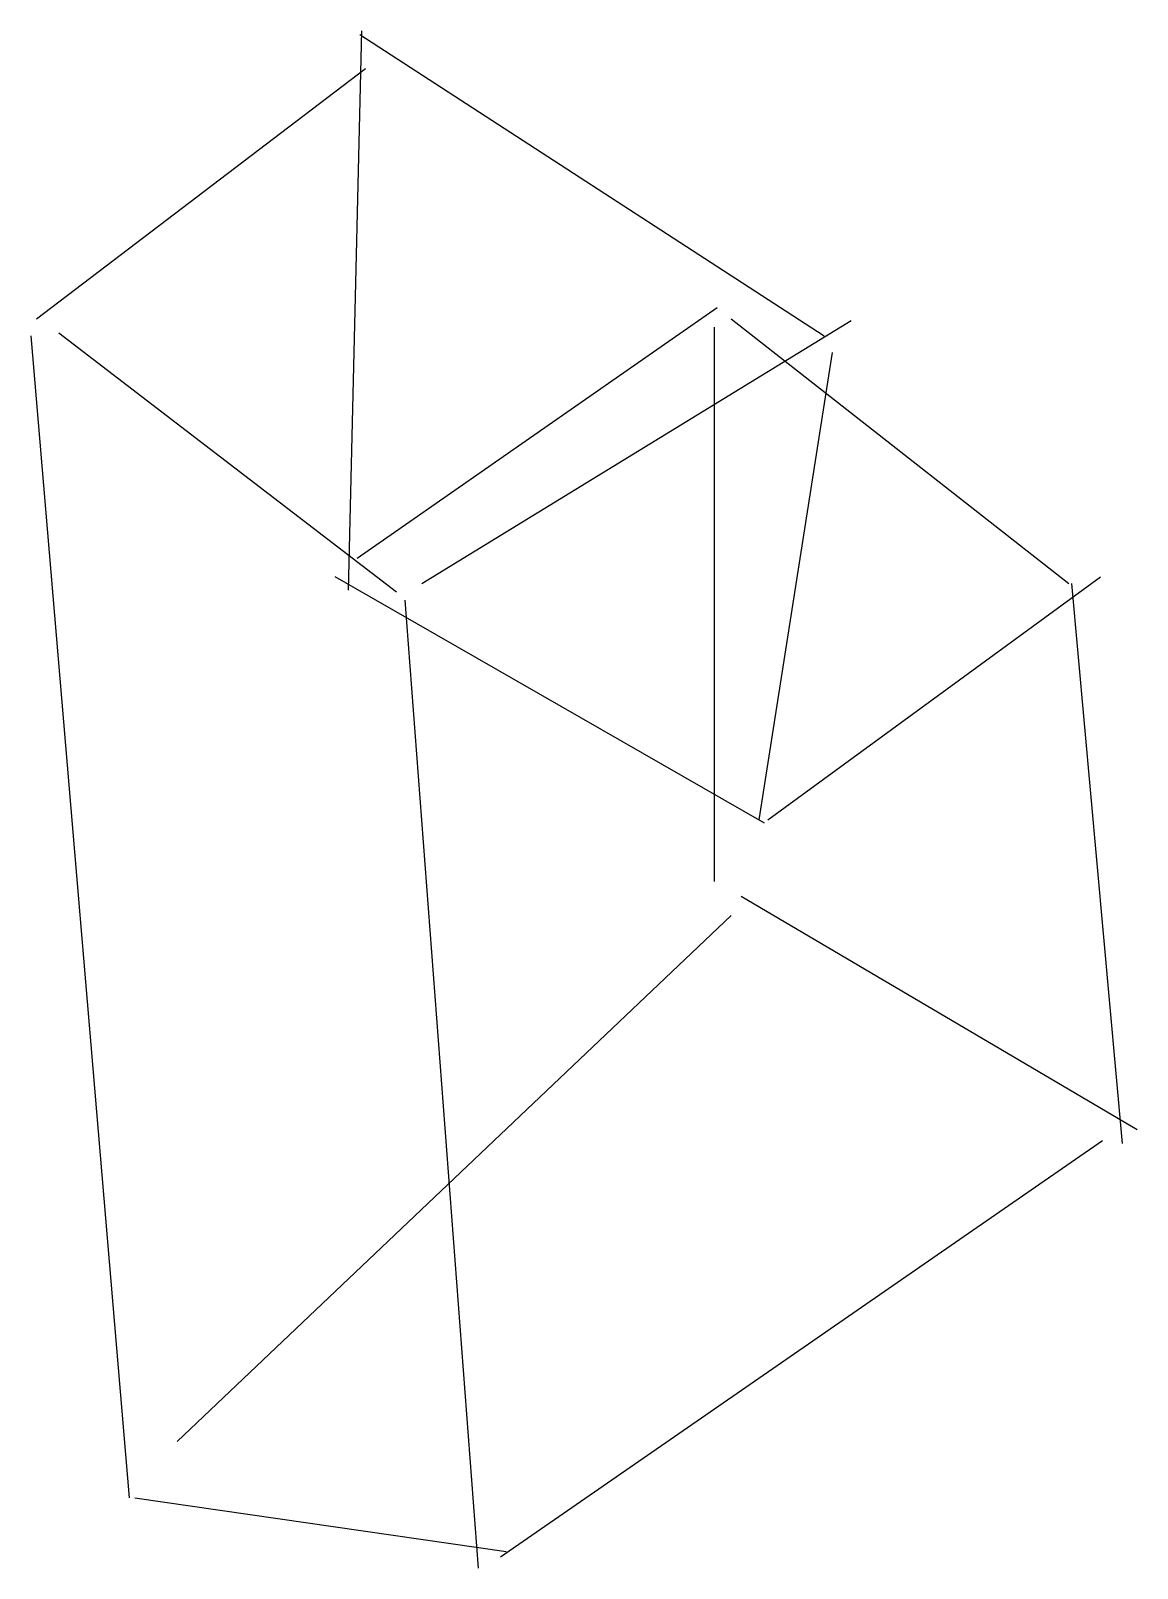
# Model space of a CAD drawing. Header units: metres. Extents: x -141 to 134, y -182 to 200.
import ezdxf

# ---------------------------------------------------------------- set-up
doc = ezdxf.new("R2010")
doc.units = ezdxf.units.M

msp = doc.modelspace()

# ---------------------------------------------------------------- linework, layer by layer
at = {"color": 0, "linetype": 'CONTINUOUS'}
for p, q in [((-61.880354, 61.240626), (-58.572989, 200.149979)), ((-59.056703, 199.185331), (56.26112, 124.40347)), ((-139.429732, 128.596845), (-57.658912, 190.79858)), ((-59.755599, 69.190694), (29.703076, 131.392429)), ((-43.689844, 62.894309), (62.972695, 128.214779)), ((29.00418, 126.500158), (29.00418, -11.182334)), ((33.197555, 128.596845), (117.065063, 62.900631)), ((-140.827524, 124.40347), (-116.366167, -164.240536)), ((-133.838565, 125.102366), (-49.971057, 60.803943)), ((40.186514, 4.193375), (58.357808, 120.210095)), ((41.474819, 3.361729), (-65.18772, 64.547992)), ((42.30166, 4.188571), (124.985799, 64.547992)), ((117.763959, 62.900631), (130.344085, -76.179653)), ((-47.874369, 58.707256), (-29.703076, -181.712934)), ((35.686929, -14.828781), (134.081054, -72.707678)), ((33.197555, -19.569085), (-104.484937, -150.262618)), ((-24.111909, -178.91735), (125.451814, -75.480757)), ((-114.968375, -164.240536), (-22.714117, -177.519558))]:
    msp.add_line(p, q, dxfattribs=at)

doc.saveas('drawing.dxf')
